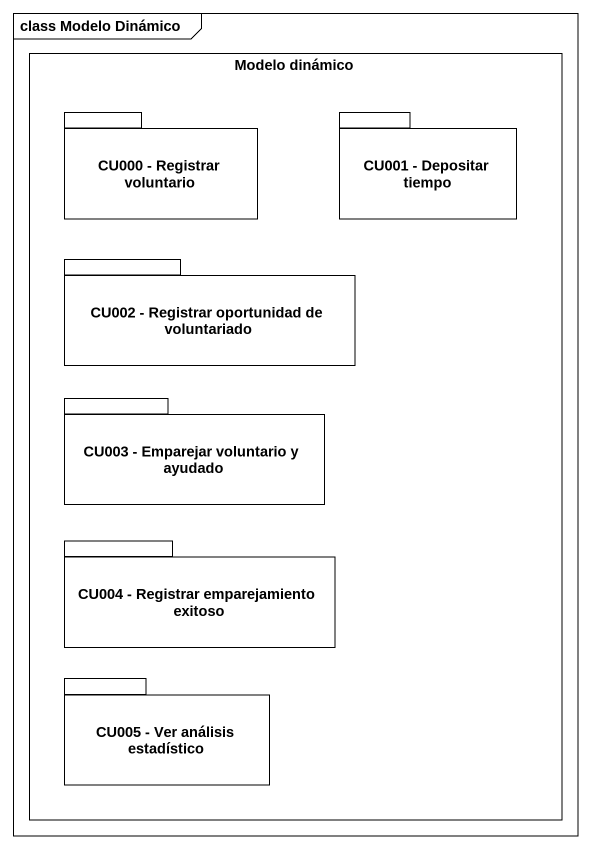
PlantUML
@startuml
mainframe class Modelo Dinámico
rectangle "Modelo dinámico" as Modelo_dinámico {
  package "CU000 - Registrar voluntario" as CU000_Registrar_voluntario {
  }
  package "CU001 - Depositar tiempo" as CU001_Depositar_tiempo {
  }
  package "CU002 - Registrar oportunidad de voluntariado" as CU002_Registrar_oportunidad {
  }
  package "CU003 - Emparejar voluntario y ayudado" as CU003_Emparejar_voluntario {
  }
  package "CU004 - Registrar emparejamiento exitoso" as CU004_Registrar {
  }
  package "CU005 - Ver análisis estadístico" as CU005_Ver_análisis {
  }
}
@enduml
